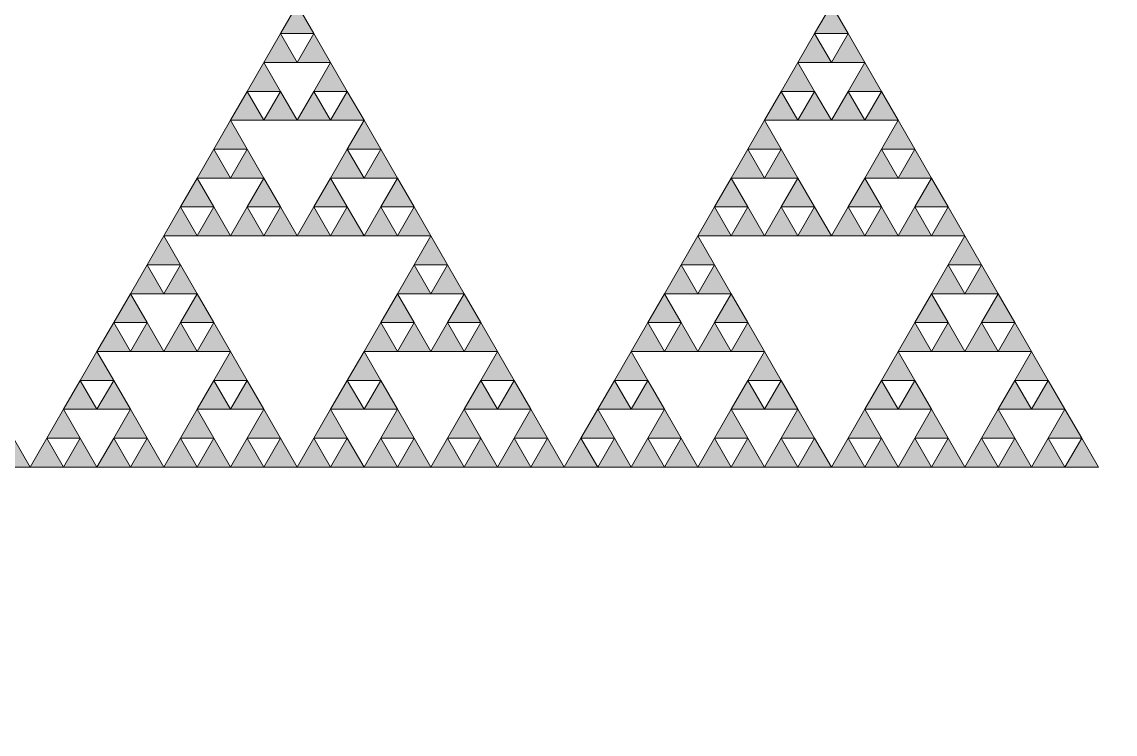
# Model space of a CAD drawing. Header units: inches. Extents: x -89 to 191, y -132 to 299.
# Drawn here: x -39.1 to -6.34, y 192.95 to 214.3 of the extents above; entities that cross this region are included whole.
import ezdxf

# ---------------------------------------------------------------- set-up
doc = ezdxf.new("R2010")
doc.units = ezdxf.units.IN
doc.header["$MEASUREMENT"] = 0
doc.layers.add('Layer 1', color=7, linetype='Continuous')

msp = doc.modelspace()

# ---------------------------------------------------------------- hatches: boundary and pattern name
at = {"layer": 'Layer 1', "true_color": 0xffffff}
h = msp.add_hatch(color=7, dxfattribs=at)
h.dxf.hatch_style = 2
h.paths.add_polyline_path([(-31.347, 213.943), (-30.347, 213.943), (-30.847, 214.809)])
h = msp.add_hatch(color=7, dxfattribs=at)
h.dxf.hatch_style = 2
h.paths.add_polyline_path([(-15.347, 213.943), (-14.347, 213.943), (-14.847, 214.809)])
h = msp.add_hatch(color=7, dxfattribs=at)
h.dxf.hatch_style = 2
h.paths.add_polyline_path([(-31.847, 213.077), (-30.847, 213.077), (-31.347, 213.943)])
h = msp.add_hatch(color=7, dxfattribs=at)
h.dxf.hatch_style = 2
h.paths.add_polyline_path([(-30.847, 213.077), (-29.847, 213.077), (-30.347, 213.943)])
h = msp.add_hatch(color=7, dxfattribs=at)
h.dxf.hatch_style = 2
h.paths.add_polyline_path([(-15.847, 213.077), (-14.847, 213.077), (-15.347, 213.943)])
h = msp.add_hatch(color=7, dxfattribs=at)
h.dxf.hatch_style = 2
h.paths.add_polyline_path([(-14.847, 213.077), (-13.847, 213.077), (-14.347, 213.943)])
h = msp.add_hatch(color=7, dxfattribs=at)
h.dxf.hatch_style = 2
h.paths.add_polyline_path([(-32.347, 212.211), (-31.347, 212.211), (-31.847, 213.077)])
h = msp.add_hatch(color=7, dxfattribs=at)
h.dxf.hatch_style = 2
h.paths.add_polyline_path([(-30.347, 212.211), (-29.347, 212.211), (-29.847, 213.077)])
h = msp.add_hatch(color=7, dxfattribs=at)
h.dxf.hatch_style = 2
h.paths.add_polyline_path([(-16.347, 212.211), (-15.347, 212.211), (-15.847, 213.077)])
h = msp.add_hatch(color=7, dxfattribs=at)
h.dxf.hatch_style = 2
h.paths.add_polyline_path([(-14.347, 212.211), (-13.347, 212.211), (-13.847, 213.077)])
h = msp.add_hatch(color=7, dxfattribs=at)
h.dxf.hatch_style = 2
h.paths.add_polyline_path([(-32.847, 211.345), (-31.847, 211.345), (-32.347, 212.211)])
h = msp.add_hatch(color=7, dxfattribs=at)
h.dxf.hatch_style = 2
h.paths.add_polyline_path([(-31.847, 211.345), (-30.847, 211.345), (-31.347, 212.211)])
h = msp.add_hatch(color=7, dxfattribs=at)
h.dxf.hatch_style = 2
h.paths.add_polyline_path([(-30.847, 211.345), (-29.847, 211.345), (-30.347, 212.211)])
h = msp.add_hatch(color=7, dxfattribs=at)
h.dxf.hatch_style = 2
h.paths.add_polyline_path([(-29.847, 211.345), (-28.847, 211.345), (-29.347, 212.211)])
h = msp.add_hatch(color=7, dxfattribs=at)
h.dxf.hatch_style = 2
h.paths.add_polyline_path([(-16.847, 211.345), (-15.847, 211.345), (-16.347, 212.211)])
h = msp.add_hatch(color=7, dxfattribs=at)
h.dxf.hatch_style = 2
h.paths.add_polyline_path([(-15.847, 211.345), (-14.847, 211.345), (-15.347, 212.211)])
h = msp.add_hatch(color=7, dxfattribs=at)
h.dxf.hatch_style = 2
h.paths.add_polyline_path([(-14.847, 211.345), (-13.847, 211.345), (-14.347, 212.211)])
h = msp.add_hatch(color=7, dxfattribs=at)
h.dxf.hatch_style = 2
h.paths.add_polyline_path([(-13.847, 211.345), (-12.847, 211.345), (-13.347, 212.211)])
h = msp.add_hatch(color=7, dxfattribs=at)
h.dxf.hatch_style = 2
h.paths.add_polyline_path([(-33.347, 210.479), (-32.347, 210.479), (-32.847, 211.345)])
h = msp.add_hatch(color=7, dxfattribs=at)
h.dxf.hatch_style = 2
h.paths.add_polyline_path([(-29.347, 210.479), (-28.347, 210.479), (-28.847, 211.345)])
h = msp.add_hatch(color=7, dxfattribs=at)
h.dxf.hatch_style = 2
h.paths.add_polyline_path([(-17.347, 210.479), (-16.347, 210.479), (-16.847, 211.345)])
h = msp.add_hatch(color=7, dxfattribs=at)
h.dxf.hatch_style = 2
h.paths.add_polyline_path([(-13.347, 210.479), (-12.347, 210.479), (-12.847, 211.345)])
h = msp.add_hatch(color=7, dxfattribs=at)
h.dxf.hatch_style = 2
h.paths.add_polyline_path([(-33.847, 209.613), (-32.847, 209.613), (-33.347, 210.479)])
h = msp.add_hatch(color=7, dxfattribs=at)
h.dxf.hatch_style = 2
h.paths.add_polyline_path([(-32.847, 209.613), (-31.847, 209.613), (-32.347, 210.479)])
h = msp.add_hatch(color=7, dxfattribs=at)
h.dxf.hatch_style = 2
h.paths.add_polyline_path([(-29.847, 209.613), (-28.847, 209.613), (-29.347, 210.479)])
h = msp.add_hatch(color=7, dxfattribs=at)
h.dxf.hatch_style = 2
h.paths.add_polyline_path([(-28.847, 209.613), (-27.847, 209.613), (-28.347, 210.479)])
h = msp.add_hatch(color=7, dxfattribs=at)
h.dxf.hatch_style = 2
h.paths.add_polyline_path([(-17.847, 209.613), (-16.847, 209.613), (-17.347, 210.479)])
h = msp.add_hatch(color=7, dxfattribs=at)
h.dxf.hatch_style = 2
h.paths.add_polyline_path([(-16.847, 209.613), (-15.847, 209.613), (-16.347, 210.479)])
h = msp.add_hatch(color=7, dxfattribs=at)
h.dxf.hatch_style = 2
h.paths.add_polyline_path([(-13.847, 209.613), (-12.847, 209.613), (-13.347, 210.479)])
h = msp.add_hatch(color=7, dxfattribs=at)
h.dxf.hatch_style = 2
h.paths.add_polyline_path([(-12.847, 209.613), (-11.847, 209.613), (-12.347, 210.479)])
h = msp.add_hatch(color=7, dxfattribs=at)
h.dxf.hatch_style = 2
h.paths.add_polyline_path([(-34.347, 208.747), (-33.347, 208.747), (-33.847, 209.613)])
h = msp.add_hatch(color=7, dxfattribs=at)
h.dxf.hatch_style = 2
h.paths.add_polyline_path([(-32.347, 208.747), (-31.347, 208.747), (-31.847, 209.613)])
h = msp.add_hatch(color=7, dxfattribs=at)
h.dxf.hatch_style = 2
h.paths.add_polyline_path([(-30.347, 208.747), (-29.347, 208.747), (-29.847, 209.613)])
h = msp.add_hatch(color=7, dxfattribs=at)
h.dxf.hatch_style = 2
h.paths.add_polyline_path([(-28.347, 208.747), (-27.347, 208.747), (-27.847, 209.613)])
h = msp.add_hatch(color=7, dxfattribs=at)
h.dxf.hatch_style = 2
h.paths.add_polyline_path([(-18.347, 208.747), (-17.347, 208.747), (-17.847, 209.613)])
h = msp.add_hatch(color=7, dxfattribs=at)
h.dxf.hatch_style = 2
h.paths.add_polyline_path([(-16.347, 208.747), (-15.347, 208.747), (-15.847, 209.613)])
h = msp.add_hatch(color=7, dxfattribs=at)
h.dxf.hatch_style = 2
h.paths.add_polyline_path([(-14.347, 208.747), (-13.347, 208.747), (-13.847, 209.613)])
h = msp.add_hatch(color=7, dxfattribs=at)
h.dxf.hatch_style = 2
h.paths.add_polyline_path([(-12.347, 208.747), (-11.347, 208.747), (-11.847, 209.613)])
h = msp.add_hatch(color=7, dxfattribs=at)
h.dxf.hatch_style = 2
h.paths.add_polyline_path([(-34.847, 207.881), (-33.847, 207.881), (-34.347, 208.747)])
h = msp.add_hatch(color=7, dxfattribs=at)
h.dxf.hatch_style = 2
h.paths.add_polyline_path([(-33.847, 207.881), (-32.847, 207.881), (-33.347, 208.747)])
h = msp.add_hatch(color=7, dxfattribs=at)
h.dxf.hatch_style = 2
h.paths.add_polyline_path([(-32.847, 207.881), (-31.847, 207.881), (-32.347, 208.747)])
h = msp.add_hatch(color=7, dxfattribs=at)
h.dxf.hatch_style = 2
h.paths.add_polyline_path([(-31.847, 207.881), (-30.847, 207.881), (-31.347, 208.747)])
h = msp.add_hatch(color=7, dxfattribs=at)
h.dxf.hatch_style = 2
h.paths.add_polyline_path([(-30.847, 207.881), (-29.847, 207.881), (-30.347, 208.747)])
h = msp.add_hatch(color=7, dxfattribs=at)
h.dxf.hatch_style = 2
h.paths.add_polyline_path([(-29.847, 207.881), (-28.847, 207.881), (-29.347, 208.747)])
h = msp.add_hatch(color=7, dxfattribs=at)
h.dxf.hatch_style = 2
h.paths.add_polyline_path([(-28.847, 207.881), (-27.847, 207.881), (-28.347, 208.747)])
h = msp.add_hatch(color=7, dxfattribs=at)
h.dxf.hatch_style = 2
h.paths.add_polyline_path([(-27.847, 207.881), (-26.847, 207.881), (-27.347, 208.747)])
h = msp.add_hatch(color=7, dxfattribs=at)
h.dxf.hatch_style = 2
h.paths.add_polyline_path([(-18.847, 207.881), (-17.847, 207.881), (-18.347, 208.747)])
h = msp.add_hatch(color=7, dxfattribs=at)
h.dxf.hatch_style = 2
h.paths.add_polyline_path([(-17.847, 207.881), (-16.847, 207.881), (-17.347, 208.747)])
h = msp.add_hatch(color=7, dxfattribs=at)
h.dxf.hatch_style = 2
h.paths.add_polyline_path([(-16.847, 207.881), (-15.847, 207.881), (-16.347, 208.747)])
h = msp.add_hatch(color=7, dxfattribs=at)
h.dxf.hatch_style = 2
h.paths.add_polyline_path([(-15.847, 207.881), (-14.847, 207.881), (-15.347, 208.747)])
h = msp.add_hatch(color=7, dxfattribs=at)
h.dxf.hatch_style = 2
h.paths.add_polyline_path([(-14.847, 207.881), (-13.847, 207.881), (-14.347, 208.747)])
h = msp.add_hatch(color=7, dxfattribs=at)
h.dxf.hatch_style = 2
h.paths.add_polyline_path([(-13.847, 207.881), (-12.847, 207.881), (-13.347, 208.747)])
h = msp.add_hatch(color=7, dxfattribs=at)
h.dxf.hatch_style = 2
h.paths.add_polyline_path([(-12.847, 207.881), (-11.847, 207.881), (-12.347, 208.747)])
h = msp.add_hatch(color=7, dxfattribs=at)
h.dxf.hatch_style = 2
h.paths.add_polyline_path([(-11.847, 207.881), (-10.847, 207.881), (-11.347, 208.747)])
h = msp.add_hatch(color=7, dxfattribs=at)
h.dxf.hatch_style = 2
h.paths.add_polyline_path([(-35.347, 207.015), (-34.347, 207.015), (-34.847, 207.881)])
h = msp.add_hatch(color=7, dxfattribs=at)
h.dxf.hatch_style = 2
h.paths.add_polyline_path([(-27.347, 207.015), (-26.347, 207.015), (-26.847, 207.881)])
h = msp.add_hatch(color=7, dxfattribs=at)
h.dxf.hatch_style = 2
h.paths.add_polyline_path([(-19.347, 207.015), (-18.347, 207.015), (-18.847, 207.881)])
h = msp.add_hatch(color=7, dxfattribs=at)
h.dxf.hatch_style = 2
h.paths.add_polyline_path([(-11.347, 207.015), (-10.347, 207.015), (-10.847, 207.881)])
h = msp.add_hatch(color=7, dxfattribs=at)
h.dxf.hatch_style = 2
h.paths.add_polyline_path([(-35.847, 206.148), (-34.847, 206.148), (-35.347, 207.015)])
h = msp.add_hatch(color=7, dxfattribs=at)
h.dxf.hatch_style = 2
h.paths.add_polyline_path([(-34.847, 206.148), (-33.847, 206.148), (-34.347, 207.015)])
h = msp.add_hatch(color=7, dxfattribs=at)
h.dxf.hatch_style = 2
h.paths.add_polyline_path([(-27.847, 206.148), (-26.847, 206.148), (-27.347, 207.015)])
h = msp.add_hatch(color=7, dxfattribs=at)
h.dxf.hatch_style = 2
h.paths.add_polyline_path([(-26.847, 206.148), (-25.847, 206.148), (-26.347, 207.015)])
h = msp.add_hatch(color=7, dxfattribs=at)
h.dxf.hatch_style = 2
h.paths.add_polyline_path([(-19.847, 206.148), (-18.847, 206.148), (-19.347, 207.015)])
h = msp.add_hatch(color=7, dxfattribs=at)
h.dxf.hatch_style = 2
h.paths.add_polyline_path([(-18.847, 206.148), (-17.847, 206.148), (-18.347, 207.015)])
h = msp.add_hatch(color=7, dxfattribs=at)
h.dxf.hatch_style = 2
h.paths.add_polyline_path([(-11.847, 206.148), (-10.847, 206.148), (-11.347, 207.015)])
h = msp.add_hatch(color=7, dxfattribs=at)
h.dxf.hatch_style = 2
h.paths.add_polyline_path([(-10.847, 206.148), (-9.847, 206.148), (-10.347, 207.015)])
h = msp.add_hatch(color=7, dxfattribs=at)
h.dxf.hatch_style = 2
h.paths.add_polyline_path([(-36.347, 205.282), (-35.347, 205.282), (-35.847, 206.148)])
h = msp.add_hatch(color=7, dxfattribs=at)
h.dxf.hatch_style = 2
h.paths.add_polyline_path([(-34.347, 205.282), (-33.347, 205.282), (-33.847, 206.148)])
h = msp.add_hatch(color=7, dxfattribs=at)
h.dxf.hatch_style = 2
h.paths.add_polyline_path([(-28.347, 205.282), (-27.347, 205.282), (-27.847, 206.148)])
h = msp.add_hatch(color=7, dxfattribs=at)
h.dxf.hatch_style = 2
h.paths.add_polyline_path([(-26.347, 205.282), (-25.347, 205.282), (-25.847, 206.148)])
h = msp.add_hatch(color=7, dxfattribs=at)
h.dxf.hatch_style = 2
h.paths.add_polyline_path([(-20.347, 205.282), (-19.347, 205.282), (-19.847, 206.148)])
h = msp.add_hatch(color=7, dxfattribs=at)
h.dxf.hatch_style = 2
h.paths.add_polyline_path([(-18.347, 205.282), (-17.347, 205.282), (-17.847, 206.148)])
h = msp.add_hatch(color=7, dxfattribs=at)
h.dxf.hatch_style = 2
h.paths.add_polyline_path([(-12.347, 205.282), (-11.347, 205.282), (-11.847, 206.148)])
h = msp.add_hatch(color=7, dxfattribs=at)
h.dxf.hatch_style = 2
h.paths.add_polyline_path([(-10.347, 205.282), (-9.347, 205.282), (-9.847, 206.148)])
h = msp.add_hatch(color=7, dxfattribs=at)
h.dxf.hatch_style = 2
h.paths.add_polyline_path([(-36.847, 204.416), (-35.847, 204.416), (-36.347, 205.282)])
h = msp.add_hatch(color=7, dxfattribs=at)
h.dxf.hatch_style = 2
h.paths.add_polyline_path([(-35.847, 204.416), (-34.847, 204.416), (-35.347, 205.282)])
h = msp.add_hatch(color=7, dxfattribs=at)
h.dxf.hatch_style = 2
h.paths.add_polyline_path([(-34.847, 204.416), (-33.847, 204.416), (-34.347, 205.282)])
h = msp.add_hatch(color=7, dxfattribs=at)
h.dxf.hatch_style = 2
h.paths.add_polyline_path([(-33.847, 204.416), (-32.847, 204.416), (-33.347, 205.282)])
h = msp.add_hatch(color=7, dxfattribs=at)
h.dxf.hatch_style = 2
h.paths.add_polyline_path([(-28.847, 204.416), (-27.847, 204.416), (-28.347, 205.282)])
h = msp.add_hatch(color=7, dxfattribs=at)
h.dxf.hatch_style = 2
h.paths.add_polyline_path([(-27.847, 204.416), (-26.847, 204.416), (-27.347, 205.282)])
h = msp.add_hatch(color=7, dxfattribs=at)
h.dxf.hatch_style = 2
h.paths.add_polyline_path([(-26.847, 204.416), (-25.847, 204.416), (-26.347, 205.282)])
h = msp.add_hatch(color=7, dxfattribs=at)
h.dxf.hatch_style = 2
h.paths.add_polyline_path([(-25.847, 204.416), (-24.847, 204.416), (-25.347, 205.282)])
h = msp.add_hatch(color=7, dxfattribs=at)
h.dxf.hatch_style = 2
h.paths.add_polyline_path([(-20.847, 204.416), (-19.847, 204.416), (-20.347, 205.282)])
h = msp.add_hatch(color=7, dxfattribs=at)
h.dxf.hatch_style = 2
h.paths.add_polyline_path([(-19.847, 204.416), (-18.847, 204.416), (-19.347, 205.282)])
h = msp.add_hatch(color=7, dxfattribs=at)
h.dxf.hatch_style = 2
h.paths.add_polyline_path([(-18.847, 204.416), (-17.847, 204.416), (-18.347, 205.282)])
h = msp.add_hatch(color=7, dxfattribs=at)
h.dxf.hatch_style = 2
h.paths.add_polyline_path([(-17.847, 204.416), (-16.847, 204.416), (-17.347, 205.282)])
h = msp.add_hatch(color=7, dxfattribs=at)
h.dxf.hatch_style = 2
h.paths.add_polyline_path([(-12.847, 204.416), (-11.847, 204.416), (-12.347, 205.282)])
h = msp.add_hatch(color=7, dxfattribs=at)
h.dxf.hatch_style = 2
h.paths.add_polyline_path([(-11.847, 204.416), (-10.847, 204.416), (-11.347, 205.282)])
h = msp.add_hatch(color=7, dxfattribs=at)
h.dxf.hatch_style = 2
h.paths.add_polyline_path([(-10.847, 204.416), (-9.847, 204.416), (-10.347, 205.282)])
h = msp.add_hatch(color=7, dxfattribs=at)
h.dxf.hatch_style = 2
h.paths.add_polyline_path([(-9.847, 204.416), (-8.847, 204.416), (-9.347, 205.282)])
h = msp.add_hatch(color=7, dxfattribs=at)
h.dxf.hatch_style = 2
h.paths.add_polyline_path([(-37.347, 203.55), (-36.347, 203.55), (-36.847, 204.416)])
h = msp.add_hatch(color=7, dxfattribs=at)
h.dxf.hatch_style = 2
h.paths.add_polyline_path([(-33.347, 203.55), (-32.347, 203.55), (-32.847, 204.416)])
h = msp.add_hatch(color=7, dxfattribs=at)
h.dxf.hatch_style = 2
h.paths.add_polyline_path([(-29.347, 203.55), (-28.347, 203.55), (-28.847, 204.416)])
h = msp.add_hatch(color=7, dxfattribs=at)
h.dxf.hatch_style = 2
h.paths.add_polyline_path([(-25.347, 203.55), (-24.347, 203.55), (-24.847, 204.416)])
h = msp.add_hatch(color=7, dxfattribs=at)
h.dxf.hatch_style = 2
h.paths.add_polyline_path([(-21.347, 203.55), (-20.347, 203.55), (-20.847, 204.416)])
h = msp.add_hatch(color=7, dxfattribs=at)
h.dxf.hatch_style = 2
h.paths.add_polyline_path([(-17.347, 203.55), (-16.347, 203.55), (-16.847, 204.416)])
h = msp.add_hatch(color=7, dxfattribs=at)
h.dxf.hatch_style = 2
h.paths.add_polyline_path([(-13.347, 203.55), (-12.347, 203.55), (-12.847, 204.416)])
h = msp.add_hatch(color=7, dxfattribs=at)
h.dxf.hatch_style = 2
h.paths.add_polyline_path([(-9.347, 203.55), (-8.347, 203.55), (-8.847, 204.416)])
h = msp.add_hatch(color=7, dxfattribs=at)
h.dxf.hatch_style = 2
h.paths.add_polyline_path([(-37.847, 202.684), (-36.847, 202.684), (-37.347, 203.55)])
h = msp.add_hatch(color=7, dxfattribs=at)
h.dxf.hatch_style = 2
h.paths.add_polyline_path([(-36.847, 202.684), (-35.847, 202.684), (-36.347, 203.55)])
h = msp.add_hatch(color=7, dxfattribs=at)
h.dxf.hatch_style = 2
h.paths.add_polyline_path([(-33.847, 202.684), (-32.847, 202.684), (-33.347, 203.55)])
h = msp.add_hatch(color=7, dxfattribs=at)
h.dxf.hatch_style = 2
h.paths.add_polyline_path([(-32.847, 202.684), (-31.847, 202.684), (-32.347, 203.55)])
h = msp.add_hatch(color=7, dxfattribs=at)
h.dxf.hatch_style = 2
h.paths.add_polyline_path([(-29.847, 202.684), (-28.847, 202.684), (-29.347, 203.55)])
h = msp.add_hatch(color=7, dxfattribs=at)
h.dxf.hatch_style = 2
h.paths.add_polyline_path([(-28.847, 202.684), (-27.847, 202.684), (-28.347, 203.55)])
h = msp.add_hatch(color=7, dxfattribs=at)
h.dxf.hatch_style = 2
h.paths.add_polyline_path([(-25.847, 202.684), (-24.847, 202.684), (-25.347, 203.55)])
h = msp.add_hatch(color=7, dxfattribs=at)
h.dxf.hatch_style = 2
h.paths.add_polyline_path([(-24.847, 202.684), (-23.847, 202.684), (-24.347, 203.55)])
h = msp.add_hatch(color=7, dxfattribs=at)
h.dxf.hatch_style = 2
h.paths.add_polyline_path([(-21.847, 202.684), (-20.847, 202.684), (-21.347, 203.55)])
h = msp.add_hatch(color=7, dxfattribs=at)
h.dxf.hatch_style = 2
h.paths.add_polyline_path([(-20.847, 202.684), (-19.847, 202.684), (-20.347, 203.55)])
h = msp.add_hatch(color=7, dxfattribs=at)
h.dxf.hatch_style = 2
h.paths.add_polyline_path([(-17.847, 202.684), (-16.847, 202.684), (-17.347, 203.55)])
h = msp.add_hatch(color=7, dxfattribs=at)
h.dxf.hatch_style = 2
h.paths.add_polyline_path([(-16.847, 202.684), (-15.847, 202.684), (-16.347, 203.55)])
h = msp.add_hatch(color=7, dxfattribs=at)
h.dxf.hatch_style = 2
h.paths.add_polyline_path([(-13.847, 202.684), (-12.847, 202.684), (-13.347, 203.55)])
h = msp.add_hatch(color=7, dxfattribs=at)
h.dxf.hatch_style = 2
h.paths.add_polyline_path([(-12.847, 202.684), (-11.847, 202.684), (-12.347, 203.55)])
h = msp.add_hatch(color=7, dxfattribs=at)
h.dxf.hatch_style = 2
h.paths.add_polyline_path([(-9.847, 202.684), (-8.847, 202.684), (-9.347, 203.55)])
h = msp.add_hatch(color=7, dxfattribs=at)
h.dxf.hatch_style = 2
h.paths.add_polyline_path([(-8.847, 202.684), (-7.847, 202.684), (-8.347, 203.55)])
h = msp.add_hatch(color=7, dxfattribs=at)
h.dxf.hatch_style = 2
h.paths.add_polyline_path([(-38.347, 201.818), (-37.347, 201.818), (-37.847, 202.684)])
h = msp.add_hatch(color=7, dxfattribs=at)
h.dxf.hatch_style = 2
h.paths.add_polyline_path([(-36.347, 201.818), (-35.347, 201.818), (-35.847, 202.684)])
h = msp.add_hatch(color=7, dxfattribs=at)
h.dxf.hatch_style = 2
h.paths.add_polyline_path([(-34.347, 201.818), (-33.347, 201.818), (-33.847, 202.684)])
h = msp.add_hatch(color=7, dxfattribs=at)
h.dxf.hatch_style = 2
h.paths.add_polyline_path([(-32.347, 201.818), (-31.347, 201.818), (-31.847, 202.684)])
h = msp.add_hatch(color=7, dxfattribs=at)
h.dxf.hatch_style = 2
h.paths.add_polyline_path([(-30.347, 201.818), (-29.347, 201.818), (-29.847, 202.684)])
h = msp.add_hatch(color=7, dxfattribs=at)
h.dxf.hatch_style = 2
h.paths.add_polyline_path([(-28.347, 201.818), (-27.347, 201.818), (-27.847, 202.684)])
h = msp.add_hatch(color=7, dxfattribs=at)
h.dxf.hatch_style = 2
h.paths.add_polyline_path([(-26.347, 201.818), (-25.347, 201.818), (-25.847, 202.684)])
h = msp.add_hatch(color=7, dxfattribs=at)
h.dxf.hatch_style = 2
h.paths.add_polyline_path([(-24.347, 201.818), (-23.347, 201.818), (-23.847, 202.684)])
h = msp.add_hatch(color=7, dxfattribs=at)
h.dxf.hatch_style = 2
h.paths.add_polyline_path([(-22.347, 201.818), (-21.347, 201.818), (-21.847, 202.684)])
h = msp.add_hatch(color=7, dxfattribs=at)
h.dxf.hatch_style = 2
h.paths.add_polyline_path([(-20.347, 201.818), (-19.347, 201.818), (-19.847, 202.684)])
h = msp.add_hatch(color=7, dxfattribs=at)
h.dxf.hatch_style = 2
h.paths.add_polyline_path([(-18.347, 201.818), (-17.347, 201.818), (-17.847, 202.684)])
h = msp.add_hatch(color=7, dxfattribs=at)
h.dxf.hatch_style = 2
h.paths.add_polyline_path([(-16.347, 201.818), (-15.347, 201.818), (-15.847, 202.684)])
h = msp.add_hatch(color=7, dxfattribs=at)
h.dxf.hatch_style = 2
h.paths.add_polyline_path([(-14.347, 201.818), (-13.347, 201.818), (-13.847, 202.684)])
h = msp.add_hatch(color=7, dxfattribs=at)
h.dxf.hatch_style = 2
h.paths.add_polyline_path([(-12.347, 201.818), (-11.347, 201.818), (-11.847, 202.684)])
h = msp.add_hatch(color=7, dxfattribs=at)
h.dxf.hatch_style = 2
h.paths.add_polyline_path([(-10.347, 201.818), (-9.347, 201.818), (-9.847, 202.684)])
h = msp.add_hatch(color=7, dxfattribs=at)
h.dxf.hatch_style = 2
h.paths.add_polyline_path([(-8.347, 201.818), (-7.347, 201.818), (-7.847, 202.684)])
h = msp.add_hatch(color=7, dxfattribs=at)
h.dxf.hatch_style = 2
h.paths.add_polyline_path([(-39.847, 200.952), (-38.847, 200.952), (-39.347, 201.818)])
h = msp.add_hatch(color=7, dxfattribs=at)
h.dxf.hatch_style = 2
h.paths.add_polyline_path([(-38.847, 200.952), (-37.847, 200.952), (-38.347, 201.818)])
h = msp.add_hatch(color=7, dxfattribs=at)
h.dxf.hatch_style = 2
h.paths.add_polyline_path([(-37.847, 200.952), (-36.847, 200.952), (-37.347, 201.818)])
h = msp.add_hatch(color=7, dxfattribs=at)
h.dxf.hatch_style = 2
h.paths.add_polyline_path([(-36.847, 200.952), (-35.847, 200.952), (-36.347, 201.818)])
h = msp.add_hatch(color=7, dxfattribs=at)
h.dxf.hatch_style = 2
h.paths.add_polyline_path([(-35.847, 200.952), (-34.847, 200.952), (-35.347, 201.818)])
h = msp.add_hatch(color=7, dxfattribs=at)
h.dxf.hatch_style = 2
h.paths.add_polyline_path([(-34.847, 200.952), (-33.847, 200.952), (-34.347, 201.818)])
h = msp.add_hatch(color=7, dxfattribs=at)
h.dxf.hatch_style = 2
h.paths.add_polyline_path([(-33.847, 200.952), (-32.847, 200.952), (-33.347, 201.818)])
h = msp.add_hatch(color=7, dxfattribs=at)
h.dxf.hatch_style = 2
h.paths.add_polyline_path([(-32.847, 200.952), (-31.847, 200.952), (-32.347, 201.818)])
h = msp.add_hatch(color=7, dxfattribs=at)
h.dxf.hatch_style = 2
h.paths.add_polyline_path([(-31.847, 200.952), (-30.847, 200.952), (-31.347, 201.818)])
h = msp.add_hatch(color=7, dxfattribs=at)
h.dxf.hatch_style = 2
h.paths.add_polyline_path([(-30.847, 200.952), (-29.847, 200.952), (-30.347, 201.818)])
h = msp.add_hatch(color=7, dxfattribs=at)
h.dxf.hatch_style = 2
h.paths.add_polyline_path([(-29.847, 200.952), (-28.847, 200.952), (-29.347, 201.818)])
h = msp.add_hatch(color=7, dxfattribs=at)
h.dxf.hatch_style = 2
h.paths.add_polyline_path([(-28.847, 200.952), (-27.847, 200.952), (-28.347, 201.818)])
h = msp.add_hatch(color=7, dxfattribs=at)
h.dxf.hatch_style = 2
h.paths.add_polyline_path([(-27.847, 200.952), (-26.847, 200.952), (-27.347, 201.818)])
h = msp.add_hatch(color=7, dxfattribs=at)
h.dxf.hatch_style = 2
h.paths.add_polyline_path([(-26.847, 200.952), (-25.847, 200.952), (-26.347, 201.818)])
h = msp.add_hatch(color=7, dxfattribs=at)
h.dxf.hatch_style = 2
h.paths.add_polyline_path([(-25.847, 200.952), (-24.847, 200.952), (-25.347, 201.818)])
h = msp.add_hatch(color=7, dxfattribs=at)
h.dxf.hatch_style = 2
h.paths.add_polyline_path([(-24.847, 200.952), (-23.847, 200.952), (-24.347, 201.818)])
h = msp.add_hatch(color=7, dxfattribs=at)
h.dxf.hatch_style = 2
h.paths.add_polyline_path([(-23.847, 200.952), (-22.847, 200.952), (-23.347, 201.818)])
h = msp.add_hatch(color=7, dxfattribs=at)
h.dxf.hatch_style = 2
h.paths.add_polyline_path([(-22.847, 200.952), (-21.847, 200.952), (-22.347, 201.818)])
h = msp.add_hatch(color=7, dxfattribs=at)
h.dxf.hatch_style = 2
h.paths.add_polyline_path([(-21.847, 200.952), (-20.847, 200.952), (-21.347, 201.818)])
h = msp.add_hatch(color=7, dxfattribs=at)
h.dxf.hatch_style = 2
h.paths.add_polyline_path([(-20.847, 200.952), (-19.847, 200.952), (-20.347, 201.818)])
h = msp.add_hatch(color=7, dxfattribs=at)
h.dxf.hatch_style = 2
h.paths.add_polyline_path([(-19.847, 200.952), (-18.847, 200.952), (-19.347, 201.818)])
h = msp.add_hatch(color=7, dxfattribs=at)
h.dxf.hatch_style = 2
h.paths.add_polyline_path([(-18.847, 200.952), (-17.847, 200.952), (-18.347, 201.818)])
h = msp.add_hatch(color=7, dxfattribs=at)
h.dxf.hatch_style = 2
h.paths.add_polyline_path([(-17.847, 200.952), (-16.847, 200.952), (-17.347, 201.818)])
h = msp.add_hatch(color=7, dxfattribs=at)
h.dxf.hatch_style = 2
h.paths.add_polyline_path([(-16.847, 200.952), (-15.847, 200.952), (-16.347, 201.818)])
h = msp.add_hatch(color=7, dxfattribs=at)
h.dxf.hatch_style = 2
h.paths.add_polyline_path([(-15.847, 200.952), (-14.847, 200.952), (-15.347, 201.818)])
h = msp.add_hatch(color=7, dxfattribs=at)
h.dxf.hatch_style = 2
h.paths.add_polyline_path([(-14.847, 200.952), (-13.847, 200.952), (-14.347, 201.818)])
h = msp.add_hatch(color=7, dxfattribs=at)
h.dxf.hatch_style = 2
h.paths.add_polyline_path([(-13.847, 200.952), (-12.847, 200.952), (-13.347, 201.818)])
h = msp.add_hatch(color=7, dxfattribs=at)
h.dxf.hatch_style = 2
h.paths.add_polyline_path([(-12.847, 200.952), (-11.847, 200.952), (-12.347, 201.818)])
h = msp.add_hatch(color=7, dxfattribs=at)
h.dxf.hatch_style = 2
h.paths.add_polyline_path([(-11.847, 200.952), (-10.847, 200.952), (-11.347, 201.818)])
h = msp.add_hatch(color=7, dxfattribs=at)
h.dxf.hatch_style = 2
h.paths.add_polyline_path([(-10.847, 200.952), (-9.847, 200.952), (-10.347, 201.818)])
h = msp.add_hatch(color=7, dxfattribs=at)
h.dxf.hatch_style = 2
h.paths.add_polyline_path([(-9.847, 200.952), (-8.847, 200.952), (-9.347, 201.818)])
h = msp.add_hatch(color=7, dxfattribs=at)
h.dxf.hatch_style = 2
h.paths.add_polyline_path([(-8.847, 200.952), (-7.847, 200.952), (-8.347, 201.818)])
h = msp.add_hatch(color=7, dxfattribs=at)
h.dxf.hatch_style = 2
h.paths.add_polyline_path([(-7.847, 200.952), (-6.847, 200.952), (-7.347, 201.818)])

# ---------------------------------------------------------------- linework, layer by layer
at = {"layer": 'Layer 1', "lineweight": 0}
for points in [[(-31.347, 213.943), (-30.347, 213.943), (-30.847, 214.809), (-31.347, 213.943)], [(-15.347, 213.943), (-14.347, 213.943), (-14.847, 214.809), (-15.347, 213.943)], [(-31.847, 213.077), (-30.847, 213.077), (-31.347, 213.943), (-31.847, 213.077)], [(-30.847, 213.077), (-29.847, 213.077), (-30.347, 213.943), (-30.847, 213.077)], [(-15.847, 213.077), (-14.847, 213.077), (-15.347, 213.943), (-15.847, 213.077)], [(-14.847, 213.077), (-13.847, 213.077), (-14.347, 213.943), (-14.847, 213.077)], [(-32.347, 212.211), (-31.347, 212.211), (-31.847, 213.077), (-32.347, 212.211)], [(-30.347, 212.211), (-29.347, 212.211), (-29.847, 213.077), (-30.347, 212.211)], [(-16.347, 212.211), (-15.347, 212.211), (-15.847, 213.077), (-16.347, 212.211)], [(-14.347, 212.211), (-13.347, 212.211), (-13.847, 213.077), (-14.347, 212.211)], [(-32.847, 211.345), (-31.847, 211.345), (-32.347, 212.211), (-32.847, 211.345)], [(-31.847, 211.345), (-30.847, 211.345), (-31.347, 212.211), (-31.847, 211.345)], [(-30.847, 211.345), (-29.847, 211.345), (-30.347, 212.211), (-30.847, 211.345)], [(-29.847, 211.345), (-28.847, 211.345), (-29.347, 212.211), (-29.847, 211.345)], [(-16.847, 211.345), (-15.847, 211.345), (-16.347, 212.211), (-16.847, 211.345)], [(-15.847, 211.345), (-14.847, 211.345), (-15.347, 212.211), (-15.847, 211.345)], [(-14.847, 211.345), (-13.847, 211.345), (-14.347, 212.211), (-14.847, 211.345)], [(-13.847, 211.345), (-12.847, 211.345), (-13.347, 212.211), (-13.847, 211.345)], [(-33.347, 210.479), (-32.347, 210.479), (-32.847, 211.345), (-33.347, 210.479)], [(-29.347, 210.479), (-28.347, 210.479), (-28.847, 211.345), (-29.347, 210.479)], [(-17.347, 210.479), (-16.347, 210.479), (-16.847, 211.345), (-17.347, 210.479)], [(-13.347, 210.479), (-12.347, 210.479), (-12.847, 211.345), (-13.347, 210.479)], [(-33.847, 209.613), (-32.847, 209.613), (-33.347, 210.479), (-33.847, 209.613)], [(-32.847, 209.613), (-31.847, 209.613), (-32.347, 210.479), (-32.847, 209.613)], [(-29.847, 209.613), (-28.847, 209.613), (-29.347, 210.479), (-29.847, 209.613)], [(-28.847, 209.613), (-27.847, 209.613), (-28.347, 210.479), (-28.847, 209.613)], [(-17.847, 209.613), (-16.847, 209.613), (-17.347, 210.479), (-17.847, 209.613)], [(-16.847, 209.613), (-15.847, 209.613), (-16.347, 210.479), (-16.847, 209.613)], [(-13.847, 209.613), (-12.847, 209.613), (-13.347, 210.479), (-13.847, 209.613)], [(-12.847, 209.613), (-11.847, 209.613), (-12.347, 210.479), (-12.847, 209.613)], [(-34.347, 208.747), (-33.347, 208.747), (-33.847, 209.613), (-34.347, 208.747)], [(-32.347, 208.747), (-31.347, 208.747), (-31.847, 209.613), (-32.347, 208.747)], [(-30.347, 208.747), (-29.347, 208.747), (-29.847, 209.613), (-30.347, 208.747)], [(-28.347, 208.747), (-27.347, 208.747), (-27.847, 209.613), (-28.347, 208.747)], [(-18.347, 208.747), (-17.347, 208.747), (-17.847, 209.613), (-18.347, 208.747)], [(-16.347, 208.747), (-15.347, 208.747), (-15.847, 209.613), (-16.347, 208.747)], [(-14.347, 208.747), (-13.347, 208.747), (-13.847, 209.613), (-14.347, 208.747)], [(-12.347, 208.747), (-11.347, 208.747), (-11.847, 209.613), (-12.347, 208.747)], [(-34.847, 207.881), (-33.847, 207.881), (-34.347, 208.747), (-34.847, 207.881)], [(-33.847, 207.881), (-32.847, 207.881), (-33.347, 208.747), (-33.847, 207.881)], [(-32.847, 207.881), (-31.847, 207.881), (-32.347, 208.747), (-32.847, 207.881)], [(-31.847, 207.881), (-30.847, 207.881), (-31.347, 208.747), (-31.847, 207.881)], [(-30.847, 207.881), (-29.847, 207.881), (-30.347, 208.747), (-30.847, 207.881)], [(-29.847, 207.881), (-28.847, 207.881), (-29.347, 208.747), (-29.847, 207.881)], [(-28.847, 207.881), (-27.847, 207.881), (-28.347, 208.747), (-28.847, 207.881)], [(-27.847, 207.881), (-26.847, 207.881), (-27.347, 208.747), (-27.847, 207.881)], [(-18.847, 207.881), (-17.847, 207.881), (-18.347, 208.747), (-18.847, 207.881)], [(-17.847, 207.881), (-16.847, 207.881), (-17.347, 208.747), (-17.847, 207.881)], [(-16.847, 207.881), (-15.847, 207.881), (-16.347, 208.747), (-16.847, 207.881)], [(-15.847, 207.881), (-14.847, 207.881), (-15.347, 208.747), (-15.847, 207.881)], [(-14.847, 207.881), (-13.847, 207.881), (-14.347, 208.747), (-14.847, 207.881)], [(-13.847, 207.881), (-12.847, 207.881), (-13.347, 208.747), (-13.847, 207.881)], [(-12.847, 207.881), (-11.847, 207.881), (-12.347, 208.747), (-12.847, 207.881)], [(-11.847, 207.881), (-10.847, 207.881), (-11.347, 208.747), (-11.847, 207.881)], [(-35.347, 207.015), (-34.347, 207.015), (-34.847, 207.881), (-35.347, 207.015)], [(-27.347, 207.015), (-26.347, 207.015), (-26.847, 207.881), (-27.347, 207.015)], [(-19.347, 207.015), (-18.347, 207.015), (-18.847, 207.881), (-19.347, 207.015)], [(-11.347, 207.015), (-10.347, 207.015), (-10.847, 207.881), (-11.347, 207.015)], [(-35.847, 206.148), (-34.847, 206.148), (-35.347, 207.015), (-35.847, 206.148)], [(-34.847, 206.148), (-33.847, 206.148), (-34.347, 207.015), (-34.847, 206.148)], [(-27.847, 206.148), (-26.847, 206.148), (-27.347, 207.015), (-27.847, 206.148)], [(-26.847, 206.148), (-25.847, 206.148), (-26.347, 207.015), (-26.847, 206.148)], [(-19.847, 206.148), (-18.847, 206.148), (-19.347, 207.015), (-19.847, 206.148)], [(-18.847, 206.148), (-17.847, 206.148), (-18.347, 207.015), (-18.847, 206.148)], [(-11.847, 206.148), (-10.847, 206.148), (-11.347, 207.015), (-11.847, 206.148)], [(-10.847, 206.148), (-9.847, 206.148), (-10.347, 207.015), (-10.847, 206.148)], [(-36.347, 205.282), (-35.347, 205.282), (-35.847, 206.148), (-36.347, 205.282)], [(-34.347, 205.282), (-33.347, 205.282), (-33.847, 206.148), (-34.347, 205.282)], [(-28.347, 205.282), (-27.347, 205.282), (-27.847, 206.148), (-28.347, 205.282)], [(-26.347, 205.282), (-25.347, 205.282), (-25.847, 206.148), (-26.347, 205.282)], [(-20.347, 205.282), (-19.347, 205.282), (-19.847, 206.148), (-20.347, 205.282)], [(-18.347, 205.282), (-17.347, 205.282), (-17.847, 206.148), (-18.347, 205.282)], [(-12.347, 205.282), (-11.347, 205.282), (-11.847, 206.148), (-12.347, 205.282)], [(-10.347, 205.282), (-9.347, 205.282), (-9.847, 206.148), (-10.347, 205.282)], [(-36.847, 204.416), (-35.847, 204.416), (-36.347, 205.282), (-36.847, 204.416)], [(-35.847, 204.416), (-34.847, 204.416), (-35.347, 205.282), (-35.847, 204.416)], [(-34.847, 204.416), (-33.847, 204.416), (-34.347, 205.282), (-34.847, 204.416)], [(-33.847, 204.416), (-32.847, 204.416), (-33.347, 205.282), (-33.847, 204.416)], [(-28.847, 204.416), (-27.847, 204.416), (-28.347, 205.282), (-28.847, 204.416)], [(-27.847, 204.416), (-26.847, 204.416), (-27.347, 205.282), (-27.847, 204.416)], [(-26.847, 204.416), (-25.847, 204.416), (-26.347, 205.282), (-26.847, 204.416)], [(-25.847, 204.416), (-24.847, 204.416), (-25.347, 205.282), (-25.847, 204.416)], [(-20.847, 204.416), (-19.847, 204.416), (-20.347, 205.282), (-20.847, 204.416)], [(-19.847, 204.416), (-18.847, 204.416), (-19.347, 205.282), (-19.847, 204.416)], [(-18.847, 204.416), (-17.847, 204.416), (-18.347, 205.282), (-18.847, 204.416)], [(-17.847, 204.416), (-16.847, 204.416), (-17.347, 205.282), (-17.847, 204.416)], [(-12.847, 204.416), (-11.847, 204.416), (-12.347, 205.282), (-12.847, 204.416)], [(-11.847, 204.416), (-10.847, 204.416), (-11.347, 205.282), (-11.847, 204.416)], [(-10.847, 204.416), (-9.847, 204.416), (-10.347, 205.282), (-10.847, 204.416)], [(-9.847, 204.416), (-8.847, 204.416), (-9.347, 205.282), (-9.847, 204.416)], [(-37.347, 203.55), (-36.347, 203.55), (-36.847, 204.416), (-37.347, 203.55)], [(-33.347, 203.55), (-32.347, 203.55), (-32.847, 204.416), (-33.347, 203.55)], [(-29.347, 203.55), (-28.347, 203.55), (-28.847, 204.416), (-29.347, 203.55)], [(-25.347, 203.55), (-24.347, 203.55), (-24.847, 204.416), (-25.347, 203.55)], [(-21.347, 203.55), (-20.347, 203.55), (-20.847, 204.416), (-21.347, 203.55)], [(-17.347, 203.55), (-16.347, 203.55), (-16.847, 204.416), (-17.347, 203.55)], [(-13.347, 203.55), (-12.347, 203.55), (-12.847, 204.416), (-13.347, 203.55)], [(-9.347, 203.55), (-8.347, 203.55), (-8.847, 204.416), (-9.347, 203.55)], [(-37.847, 202.684), (-36.847, 202.684), (-37.347, 203.55), (-37.847, 202.684)], [(-36.847, 202.684), (-35.847, 202.684), (-36.347, 203.55), (-36.847, 202.684)], [(-33.847, 202.684), (-32.847, 202.684), (-33.347, 203.55), (-33.847, 202.684)], [(-32.847, 202.684), (-31.847, 202.684), (-32.347, 203.55), (-32.847, 202.684)], [(-29.847, 202.684), (-28.847, 202.684), (-29.347, 203.55), (-29.847, 202.684)], [(-28.847, 202.684), (-27.847, 202.684), (-28.347, 203.55), (-28.847, 202.684)], [(-25.847, 202.684), (-24.847, 202.684), (-25.347, 203.55), (-25.847, 202.684)], [(-24.847, 202.684), (-23.847, 202.684), (-24.347, 203.55), (-24.847, 202.684)], [(-21.847, 202.684), (-20.847, 202.684), (-21.347, 203.55), (-21.847, 202.684)], [(-20.847, 202.684), (-19.847, 202.684), (-20.347, 203.55), (-20.847, 202.684)], [(-17.847, 202.684), (-16.847, 202.684), (-17.347, 203.55), (-17.847, 202.684)], [(-16.847, 202.684), (-15.847, 202.684), (-16.347, 203.55), (-16.847, 202.684)], [(-13.847, 202.684), (-12.847, 202.684), (-13.347, 203.55), (-13.847, 202.684)], [(-12.847, 202.684), (-11.847, 202.684), (-12.347, 203.55), (-12.847, 202.684)], [(-9.847, 202.684), (-8.847, 202.684), (-9.347, 203.55), (-9.847, 202.684)], [(-8.847, 202.684), (-7.847, 202.684), (-8.347, 203.55), (-8.847, 202.684)], [(-38.347, 201.818), (-37.347, 201.818), (-37.847, 202.684), (-38.347, 201.818)], [(-36.347, 201.818), (-35.347, 201.818), (-35.847, 202.684), (-36.347, 201.818)], [(-34.347, 201.818), (-33.347, 201.818), (-33.847, 202.684), (-34.347, 201.818)], [(-32.347, 201.818), (-31.347, 201.818), (-31.847, 202.684), (-32.347, 201.818)], [(-30.347, 201.818), (-29.347, 201.818), (-29.847, 202.684), (-30.347, 201.818)], [(-28.347, 201.818), (-27.347, 201.818), (-27.847, 202.684), (-28.347, 201.818)], [(-26.347, 201.818), (-25.347, 201.818), (-25.847, 202.684), (-26.347, 201.818)], [(-24.347, 201.818), (-23.347, 201.818), (-23.847, 202.684), (-24.347, 201.818)], [(-22.347, 201.818), (-21.347, 201.818), (-21.847, 202.684), (-22.347, 201.818)], [(-20.347, 201.818), (-19.347, 201.818), (-19.847, 202.684), (-20.347, 201.818)], [(-18.347, 201.818), (-17.347, 201.818), (-17.847, 202.684), (-18.347, 201.818)], [(-16.347, 201.818), (-15.347, 201.818), (-15.847, 202.684), (-16.347, 201.818)], [(-14.347, 201.818), (-13.347, 201.818), (-13.847, 202.684), (-14.347, 201.818)], [(-12.347, 201.818), (-11.347, 201.818), (-11.847, 202.684), (-12.347, 201.818)], [(-10.347, 201.818), (-9.347, 201.818), (-9.847, 202.684), (-10.347, 201.818)], [(-8.347, 201.818), (-7.347, 201.818), (-7.847, 202.684), (-8.347, 201.818)], [(-39.847, 200.952), (-38.847, 200.952), (-39.347, 201.818), (-39.847, 200.952)], [(-38.847, 200.952), (-37.847, 200.952), (-38.347, 201.818), (-38.847, 200.952)], [(-37.847, 200.952), (-36.847, 200.952), (-37.347, 201.818), (-37.847, 200.952)], [(-36.847, 200.952), (-35.847, 200.952), (-36.347, 201.818), (-36.847, 200.952)], [(-35.847, 200.952), (-34.847, 200.952), (-35.347, 201.818), (-35.847, 200.952)], [(-34.847, 200.952), (-33.847, 200.952), (-34.347, 201.818), (-34.847, 200.952)], [(-33.847, 200.952), (-32.847, 200.952), (-33.347, 201.818), (-33.847, 200.952)], [(-32.847, 200.952), (-31.847, 200.952), (-32.347, 201.818), (-32.847, 200.952)], [(-31.847, 200.952), (-30.847, 200.952), (-31.347, 201.818), (-31.847, 200.952)], [(-30.847, 200.952), (-29.847, 200.952), (-30.347, 201.818), (-30.847, 200.952)], [(-29.847, 200.952), (-28.847, 200.952), (-29.347, 201.818), (-29.847, 200.952)], [(-28.847, 200.952), (-27.847, 200.952), (-28.347, 201.818), (-28.847, 200.952)], [(-27.847, 200.952), (-26.847, 200.952), (-27.347, 201.818), (-27.847, 200.952)], [(-26.847, 200.952), (-25.847, 200.952), (-26.347, 201.818), (-26.847, 200.952)], [(-25.847, 200.952), (-24.847, 200.952), (-25.347, 201.818), (-25.847, 200.952)], [(-24.847, 200.952), (-23.847, 200.952), (-24.347, 201.818), (-24.847, 200.952)], [(-23.847, 200.952), (-22.847, 200.952), (-23.347, 201.818), (-23.847, 200.952)], [(-22.847, 200.952), (-21.847, 200.952), (-22.347, 201.818), (-22.847, 200.952)], [(-21.847, 200.952), (-20.847, 200.952), (-21.347, 201.818), (-21.847, 200.952)], [(-20.847, 200.952), (-19.847, 200.952), (-20.347, 201.818), (-20.847, 200.952)], [(-19.847, 200.952), (-18.847, 200.952), (-19.347, 201.818), (-19.847, 200.952)], [(-18.847, 200.952), (-17.847, 200.952), (-18.347, 201.818), (-18.847, 200.952)], [(-17.847, 200.952), (-16.847, 200.952), (-17.347, 201.818), (-17.847, 200.952)], [(-16.847, 200.952), (-15.847, 200.952), (-16.347, 201.818), (-16.847, 200.952)], [(-15.847, 200.952), (-14.847, 200.952), (-15.347, 201.818), (-15.847, 200.952)], [(-14.847, 200.952), (-13.847, 200.952), (-14.347, 201.818), (-14.847, 200.952)], [(-13.847, 200.952), (-12.847, 200.952), (-13.347, 201.818), (-13.847, 200.952)], [(-12.847, 200.952), (-11.847, 200.952), (-12.347, 201.818), (-12.847, 200.952)], [(-11.847, 200.952), (-10.847, 200.952), (-11.347, 201.818), (-11.847, 200.952)], [(-10.847, 200.952), (-9.847, 200.952), (-10.347, 201.818), (-10.847, 200.952)], [(-9.847, 200.952), (-8.847, 200.952), (-9.347, 201.818), (-9.847, 200.952)], [(-8.847, 200.952), (-7.847, 200.952), (-8.347, 201.818), (-8.847, 200.952)], [(-7.847, 200.952), (-6.847, 200.952), (-7.347, 201.818), (-7.847, 200.952)]]:
    msp.add_lwpolyline(points, dxfattribs=at)
at = {"layer": 'Layer 1', "color": 7, "lineweight": 13, "true_color": 0xffffff}
msp.add_open_spline([(-88.847, 248.665), (-88.847, 276.279), (-66.462, 298.665), (-38.847, 298.665), (-11.233, 298.665), (11.153, 276.279), (11.153, 248.665), (11.153, 248.665), (11.153, -1.335), (11.153, -1.335), (11.153, -1.335), (-23.239, -1.335), (-23.239, -1.335), (-23.239, -1.335), (-23.239, -4.51), (-23.239, -4.51), (-23.239, -4.51), (-54.456, -4.51), (-54.456, -4.51), (-54.456, -4.51), (-54.456, -1.335), (-54.456, -1.335), (-54.456, -1.335), (-88.847, -1.335), (-88.847, -1.335), (-88.847, -1.335), (-88.847, 248.665), (-88.847, 248.665)], degree=3, knots=[0, 0, 0, 0, 1, 1, 1, 2, 2, 2, 3, 3, 3, 4, 4, 4, 5, 5, 5, 6, 6, 6, 7, 7, 7, 8, 8, 8, 9, 9, 9, 9], dxfattribs=at)

doc.saveas('drawing.dxf')
